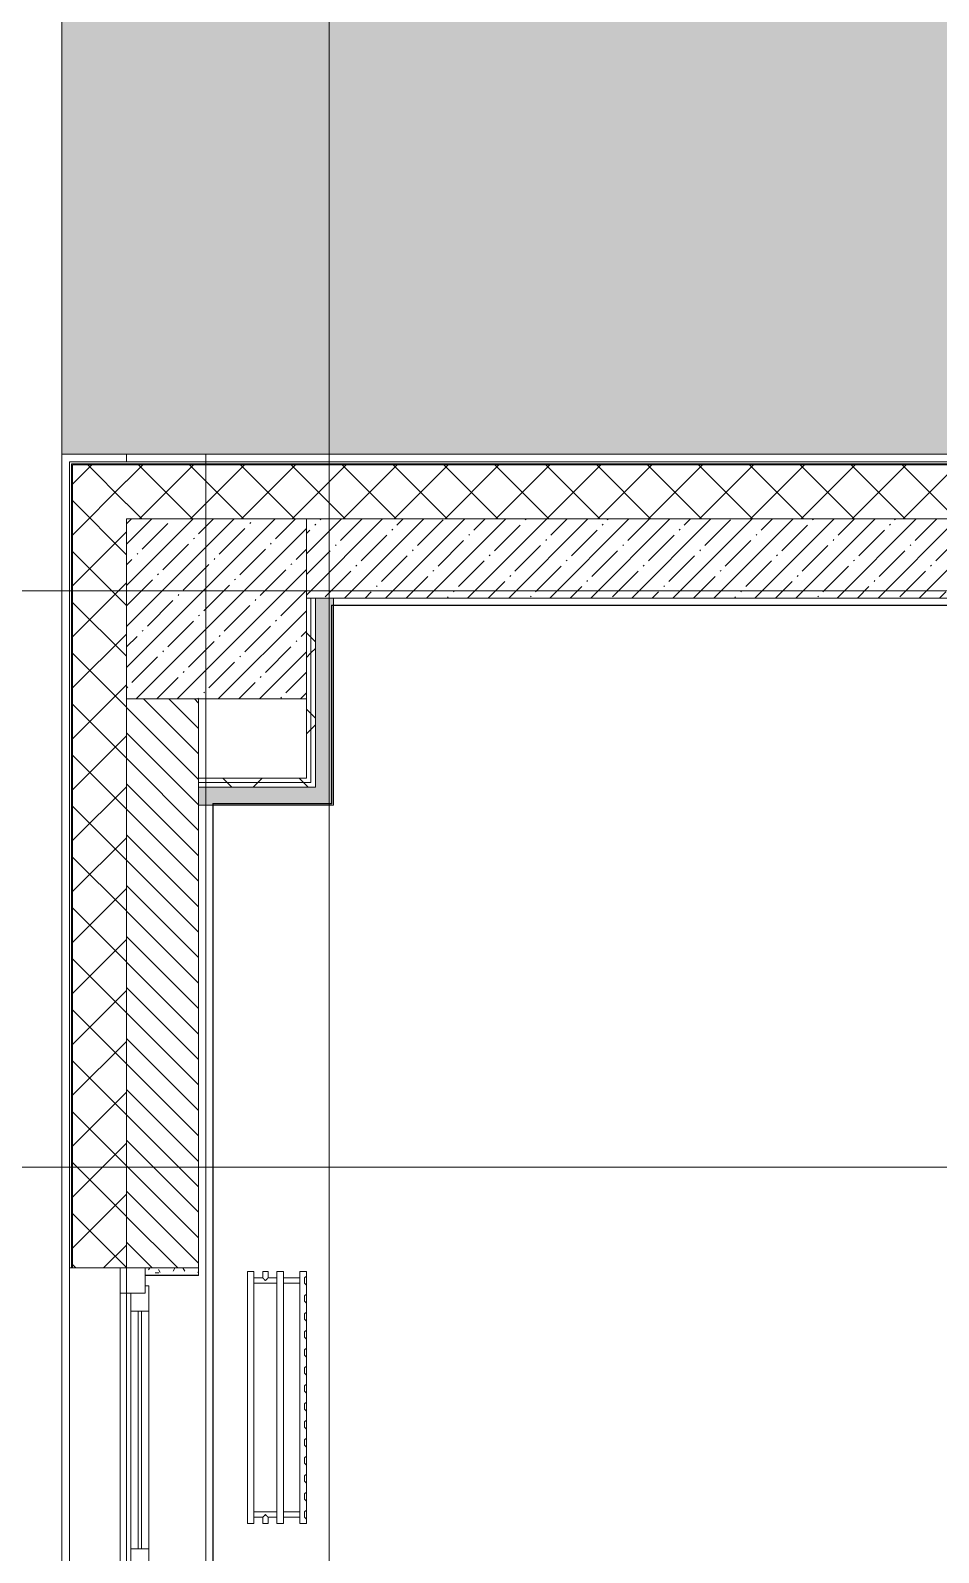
# Model space of a CAD drawing. Header units: millimetres. Extents: x -7229 to 193500, y -8553 to 29000.
# Drawn here: x 135396 to 137919, y 12330 to 16556 of the extents above; entities that cross this region are included whole.
import ezdxf

# ---------------------------------------------------------------- set-up
doc = ezdxf.new("R2010")
doc.units = ezdxf.units.MM
doc.linetypes.add('Осевая', pattern=[15875, 3175, -2381.25, 7937.5, -2381.25])
for name, color, linetype, lineweight in [('A-DETL-2', 7, 'Continuous', 9), ('A-GLAZ-2', 7, 'Continuous', 9), ('A-WALL-1', 7, 'Continuous', 9), ('A-WALL-4', 7, 'Continuous', 13), ('G-ANNO-TEXT', 7, 'Continuous', 9), ('I-WALL-5', 7, 'Continuous', 9), ('M-EQPM-2', 7, 'Continuous', 9), ('S-COLS-2', 7, 'Continuous', 9), ('Оси', 7, 'Continuous', 9), ('Оси-2', 7, 'Осевая', 9)]:
    doc.layers.add(name, color=color, linetype=linetype, lineweight=lineweight)
for name, color, linetype, lineweight, true_color in [('A-DETL-GENF-5', 7, 'Continuous', 9, 0xeeeeee), ('I-WALL-1', 7, 'Continuous', 5, 0xe7e7e7), ('I-WALL-7', 9, 'Continuous', 9, 0x808080)]:
    doc.layers.add(name, color=color, linetype=linetype, lineweight=lineweight, true_color=true_color)
pattern_1 = [(45, (135772.9, 0), (-70.7107, 70.7107), []), (135, (135772.9, 0), (-70.7107, -70.7107), [])]
pattern_2 = [(45, (135772.9, 0), (-106.066, 106.066), []), (135, (135772.9, 0), (-106.066, -106.066), [])]

# ---------------------------------------------------------------- blocks, each defined once
blk = doc.blocks.new('BSC_Колонна _Прямоугольная - 500х500-V148-План зашивки приборов отопления в осях 1-12')
at = {"layer": 'S-COLS-2'}
h = blk.add_hatch(dxfattribs=at)
h.set_pattern_fill('FP_148', color=256, style=0, pattern_type=2)
h.set_pattern_definition([(45, (-140, -14950), (-57.02463, 57.02463), []), (45, (-82.975, -14950), (-57.02463, 57.02463), [100.806, -20.161, 3.353, -16.808])])
h.paths.add_polyline_path([(-250, -250), (250, -250), (250, 250), (-250, 250), (-250, -116.4)])
for p, q in [((250, 250), (-250, 250)), ((-250, 250), (-250, -250)), ((250, -250), (250, 250)), ((-250, -250), (250, -250))]:
    blk.add_line(p, q, dxfattribs=at)
blk = doc.blocks.new('120_Окно_СКБ_1Ст - 120_Окно_СКБ_1Ст 900х2500_h_-20664874-План зашивки приборов отопления в осях 1-12')
at = {"layer": 'A-GLAZ-2'}
for p, q in [((-450, -127), (-450, -57)), ((-450, -57), (-380, -57)), ((450, -57), (-450, -57)), ((-380, -57), (-380, -127)), ((380, -127), (380, -57)), ((380, -57), (450, -57)), ((450, -57), (450, -127)), ((380, -87), (-380, -87)), ((-380, -87), (-380, -127)), ((-330, -137), (-330, -87)), ((-330, -107), (330, -107)), ((330, -117), (-330, -117)), ((330, -137), (330, -87)), ((380, -127), (380, -87)), ((-380, -127), (-450, -127)), ((-430, -127), (-400, -127)), ((-380, -127), (-400, -127)), ((-400, -127), (-400, -137)), ((-400, -137), (400, -137)), ((400, -137), (-400, -137)), ((450, -127), (380, -127)), ((400, -127), (380, -127)), ((400, -127), (430, -127)), ((400, -137), (400, -127))]:
    blk.add_line(p, q, dxfattribs=at)
blk = doc.blocks.new('radiator_prado_classic_z_tip_30_po exemplyaru - Classic Z Тип 30-500-V207-План зашивки приборов отопления в осях 1-12')
at = {"layer": 'M-EQPM-2'}
for p, q in [((0, 228), (0, 210)), ((700, 228), (0, 228)), ((0, 210), (0, 228)), ((0, 228), (12.5, 228)), ((12.5, 228), (37.5, 228)), ((37.5, 228), (12.5, 228)), ((12.5, 228), (37.5, 228)), ((12.5, 228), (17.5, 223)), ((12.5, 228), (17.5, 223)), ((32.5, 223), (17.5, 223)), ((17.5, 223), (32.5, 223)), ((32.5, 223), (37.5, 228)), ((37.5, 228), (32.5, 223)), ((37.5, 228), (62.5, 228)), ((62.5, 228), (87.5, 228)), ((87.5, 228), (62.5, 228)), ((62.5, 228), (87.5, 228)), ((62.5, 228), (67.5, 223)), ((62.5, 228), (67.5, 223)), ((82.5, 223), (67.5, 223)), ((67.5, 223), (82.5, 223)), ((82.5, 223), (87.5, 228)), ((87.5, 228), (82.5, 223)), ((87.5, 228), (112.5, 228)), ((112.5, 228), (137.5, 228)), ((137.5, 228), (112.5, 228)), ((112.5, 228), (137.5, 228)), ((112.5, 228), (117.5, 223)), ((112.5, 228), (117.5, 223)), ((132.5, 223), (117.5, 223)), ((117.5, 223), (132.5, 223)), ((132.5, 223), (137.5, 228)), ((137.5, 228), (132.5, 223)), ((137.5, 228), (162.5, 228)), ((162.5, 228), (187.5, 228)), ((187.5, 228), (162.5, 228)), ((162.5, 228), (187.5, 228)), ((162.5, 228), (167.5, 223)), ((162.5, 228), (167.5, 223)), ((182.5, 223), (167.5, 223)), ((167.5, 223), (182.5, 223)), ((182.5, 223), (187.5, 228)), ((187.5, 228), (182.5, 223)), ((187.5, 228), (212.5, 228)), ((212.5, 228), (237.5, 228)), ((237.5, 228), (212.5, 228)), ((212.5, 228), (237.5, 228)), ((212.5, 228), (217.5, 223)), ((212.5, 228), (217.5, 223)), ((232.5, 223), (217.5, 223)), ((217.5, 223), (232.5, 223)), ((232.5, 223), (237.5, 228)), ((237.5, 228), (232.5, 223)), ((237.5, 228), (262.5, 228)), ((262.5, 228), (287.5, 228)), ((287.5, 228), (262.5, 228)), ((262.5, 228), (287.5, 228)), ((262.5, 228), (267.5, 223)), ((262.5, 228), (267.5, 223)), ((282.5, 223), (267.5, 223)), ((267.5, 223), (282.5, 223)), ((282.5, 223), (287.5, 228)), ((287.5, 228), (282.5, 223)), ((287.5, 228), (312.5, 228)), ((312.5, 228), (337.5, 228)), ((337.5, 228), (312.5, 228)), ((312.5, 228), (337.5, 228)), ((312.5, 228), (317.5, 223)), ((312.5, 228), (317.5, 223)), ((332.5, 223), (317.5, 223)), ((317.5, 223), (332.5, 223)), ((332.5, 223), (337.5, 228)), ((337.5, 228), (332.5, 223)), ((337.5, 228), (362.5, 228)), ((362.5, 228), (387.5, 228)), ((387.5, 228), (362.5, 228)), ((362.5, 228), (387.5, 228)), ((362.5, 228), (367.5, 223)), ((362.5, 228), (367.5, 223)), ((382.5, 223), (367.5, 223)), ((367.5, 223), (382.5, 223)), ((382.5, 223), (387.5, 228)), ((387.5, 228), (382.5, 223)), ((387.5, 228), (412.5, 228)), ((412.5, 228), (437.5, 228)), ((437.5, 228), (412.5, 228)), ((412.5, 228), (437.5, 228)), ((412.5, 228), (417.5, 223)), ((412.5, 228), (417.5, 223)), ((432.5, 223), (417.5, 223)), ((417.5, 223), (432.5, 223)), ((432.5, 223), (437.5, 228)), ((437.5, 228), (432.5, 223)), ((437.5, 228), (462.5, 228)), ((462.5, 228), (487.5, 228)), ((487.5, 228), (462.5, 228)), ((462.5, 228), (487.5, 228)), ((462.5, 228), (467.5, 223)), ((462.5, 228), (467.5, 223)), ((482.5, 223), (467.5, 223)), ((467.5, 223), (482.5, 223)), ((482.5, 223), (487.5, 228)), ((487.5, 228), (482.5, 223)), ((487.5, 228), (512.5, 228)), ((512.5, 228), (537.5, 228)), ((537.5, 228), (512.5, 228)), ((512.5, 228), (537.5, 228)), ((512.5, 228), (517.5, 223)), ((512.5, 228), (517.5, 223)), ((532.5, 223), (517.5, 223)), ((517.5, 223), (532.5, 223)), ((532.5, 223), (537.5, 228)), ((537.5, 228), (532.5, 223)), ((537.5, 228), (562.5, 228)), ((562.5, 228), (587.5, 228)), ((587.5, 228), (562.5, 228)), ((562.5, 228), (587.5, 228)), ((562.5, 228), (567.5, 223)), ((562.5, 228), (567.5, 223)), ((582.5, 223), (567.5, 223)), ((567.5, 223), (582.5, 223)), ((582.5, 223), (587.5, 228)), ((587.5, 228), (582.5, 223)), ((587.5, 228), (612.5, 228)), ((612.5, 228), (637.5, 228)), ((637.5, 228), (612.5, 228)), ((612.5, 228), (637.5, 228)), ((612.5, 228), (617.5, 223)), ((617.5, 223), (612.5, 228)), ((632.5, 223), (617.5, 223)), ((617.5, 223), (632.5, 223)), ((632.5, 223), (637.5, 228)), ((637.5, 228), (632.5, 223)), ((637.5, 228), (661.4, 228)), ((662.5, 228), (687.5, 228)), ((687.5, 228), (662.5, 228)), ((662.5, 228), (687.5, 228)), ((662.5, 228), (667.5, 223)), ((662.5, 228), (667.5, 223)), ((682.5, 223), (667.5, 223)), ((667.5, 223), (682.5, 223)), ((682.5, 223), (687.5, 228)), ((687.5, 228), (682.5, 223)), ((687.5, 228), (700, 228)), ((700, 210), (700, 228)), ((700, 228), (700, 210)), ((0, 210), (700, 210)), ((17.5, 210), (0, 210)), ((17.5, 210), (17.5, 164)), ((17.5, 210), (17.5, 164)), ((28.7, 210), (17.5, 210)), ((17.5, 210), (18.5, 210)), ((18.5, 210), (17.5, 210)), ((17.5, 210), (32.5, 210)), ((18.5, 210), (19.7, 210)), ((25, 210), (18.5, 210)), ((31.5, 210), (18.5, 210)), ((19.7, 210), (25, 210)), ((25, 210), (26.9, 210)), ((30.3, 210), (25, 210)), ((26.9, 210), (32.5, 210)), ((31.5, 210), (28.7, 210)), ((31.5, 210), (30.3, 210)), ((32.2, 210), (31.5, 210)), ((32.5, 210), (31.5, 210)), ((32.5, 210), (32.2, 210)), ((32.5, 164), (32.5, 210)), ((32.5, 164), (32.5, 210)), ((667.5, 210), (32.5, 210)), ((667.5, 210), (667.5, 164)), ((667.5, 210), (667.5, 164)), ((682.5, 210), (667.5, 210)), ((667.5, 210), (682.5, 210)), ((682.5, 210), (667.5, 210)), ((667.5, 210), (669.7, 210)), ((681.5, 210), (668.5, 210)), ((669.7, 210), (671.2, 210)), ((671.2, 210), (673.1, 210)), ((673.1, 210), (675, 210)), ((675, 210), (676.9, 210)), ((676.9, 210), (682.5, 210)), ((682.5, 164), (682.5, 210)), ((682.5, 164), (682.5, 210)), ((700, 210), (682.5, 210)), ((700, 164), (0, 164)), ((0, 164), (0, 146)), ((0, 146), (0, 164)), ((0, 164), (17.5, 164)), ((0, 146), (700, 146)), ((17.5, 146), (0, 146)), ((32.5, 164), (17.5, 164)), ((17.5, 164), (32.2, 164)), ((17.8, 164), (17.5, 164)), ((17.5, 164), (32.5, 164)), ((17.5, 146), (17.5, 121.5)), ((17.5, 146), (17.5, 121.5)), ((17.5, 146), (32.5, 146)), ((17.8, 146), (17.5, 146)), ((17.5, 146), (23.1, 146)), ((32.5, 146), (17.5, 146)), ((32.5, 164), (17.8, 164)), ((18.5, 146), (17.8, 146)), ((18.5, 164), (31.5, 164)), ((19.7, 146), (18.5, 146)), ((31.5, 146), (18.5, 146)), ((21.2, 146), (19.7, 146)), ((32.5, 146), (21.2, 146)), ((23.1, 146), (25, 146)), ((25, 146), (30.3, 146)), ((30.3, 146), (31.5, 146)), ((31.5, 146), (32.2, 146)), ((32.2, 164), (32.5, 164)), ((32.2, 146), (32.5, 146)), ((32.5, 164), (667.5, 164)), ((32.5, 82), (32.5, 146)), ((32.5, 82), (32.5, 146)), ((667.5, 146), (32.5, 146)), ((678.7, 164), (667.5, 164)), ((667.5, 164), (682.5, 164)), ((682.5, 164), (667.5, 164)), ((667.5, 164), (682.5, 164)), ((667.5, 146), (667.5, 82)), ((667.5, 146), (667.5, 82)), ((667.5, 146), (669.7, 146)), ((682.5, 146), (667.5, 146)), ((667.5, 146), (675, 146)), ((675, 146), (667.5, 146)), ((668.5, 164), (681.5, 164)), ((681.5, 146), (668.5, 146)), ((669.7, 146), (678.7, 146)), ((675, 146), (682.5, 146)), ((682.5, 146), (675, 146)), ((682.5, 164), (678.7, 164)), ((678.7, 146), (680.3, 146)), ((680.3, 146), (682.5, 146)), ((682.5, 164), (700, 164)), ((682.5, 121.5), (682.5, 146)), ((682.5, 121.5), (682.5, 146)), ((700, 146), (682.5, 146)), ((700, 146), (700, 164)), ((700, 164), (700, 146)), ((17.5, 121.5), (0, 121.5)), ((17.5, 121.5), (0, 121.5)), ((0, 121.5), (0, 121.2)), ((0, 106.5), (0, 121.5)), ((0, 121.2), (0, 106.8)), ((0, 121.2), (0, 120.5)), ((0, 120.5), (0, 121.2)), ((0, 121.2), (0, 121.2)), ((0, 120.5), (0, 119.3)), ((0, 119.3), (0, 120.5)), ((0, 119.3), (0, 117.8)), ((0, 117.8), (0, 119.3)), ((0, 117.8), (0, 115.9)), ((0, 115.9), (0, 117.8)), ((0, 115.9), (0, 114)), ((0, 114), (0, 115.9)), ((0, 114), (0, 112.1)), ((0, 112.1), (0, 114)), ((0, 112.1), (0, 110.2)), ((0, 110.2), (0, 112.1)), ((0, 110.2), (0, 108.7)), ((0, 108.7), (0, 110.2)), ((0, 108.7), (0, 106.8)), ((0, 106.8), (0, 108.7)), ((0, 106.8), (0, 106.5)), ((0, 106.8), (0, 106.8)), ((0, 106.5), (17.5, 106.5)), ((0, 106.5), (17.5, 106.5)), ((17.5, 106.5), (17.5, 82)), ((17.5, 106.5), (17.5, 82)), ((700, 121.5), (682.5, 121.5)), ((700, 121.5), (682.5, 121.5)), ((682.5, 82), (682.5, 106.5)), ((682.5, 106.5), (700, 106.5)), ((682.5, 82), (682.5, 106.5)), ((682.5, 106.5), (700, 106.5)), ((700, 121.5), (700, 106.5)), ((700, 121.2), (700, 121.5)), ((700, 121.5), (700, 121.2)), ((700, 121.2), (700, 121.5)), ((700, 106.8), (700, 121.2)), ((700, 121.2), (700, 106.8)), ((700, 119.3), (700, 121.2)), ((700, 106.8), (700, 119.3)), ((700, 106.5), (700, 106.8)), ((700, 106.8), (700, 106.5)), ((700, 106.5), (700, 106.8)), ((700, 82), (0, 82)), ((0, 82), (0, 64)), ((0, 64), (0, 82)), ((0, 82), (17.5, 82)), ((700, 64), (0, 64)), ((0, 64), (700, 64)), ((21.2, 82), (17.5, 82)), ((17.5, 82), (17.8, 82)), ((17.8, 82), (17.5, 82)), ((17.5, 82), (32.5, 82)), ((17.8, 82), (18.5, 82)), ((32.5, 82), (17.8, 82)), ((18.5, 82), (19.7, 82)), ((18.5, 82), (31.5, 82)), ((19.7, 82), (21.2, 82)), ((25, 82), (21.2, 82)), ((21.2, 82), (23.1, 82)), ((23.1, 82), (25, 82)), ((26.9, 82), (25, 82)), ((25, 82), (26.9, 82)), ((28.7, 82), (26.9, 82)), ((26.9, 82), (28.7, 82)), ((32.5, 82), (28.7, 82)), ((28.7, 82), (30.3, 82)), ((30.3, 82), (31.5, 82)), ((31.5, 82), (32.2, 82)), ((32.2, 82), (32.5, 82)), ((32.5, 82), (667.5, 82)), ((669.7, 82), (667.5, 82)), ((667.5, 82), (682.5, 82)), ((682.5, 82), (667.5, 82)), ((667.5, 82), (668.5, 82)), ((668.5, 82), (673.1, 82)), ((668.5, 82), (681.5, 82)), ((678.7, 82), (669.7, 82)), ((673.1, 82), (682.5, 82)), ((682.2, 82), (678.7, 82)), ((682.5, 82), (682.2, 82)), ((682.5, 82), (700, 82)), ((700, 64), (700, 82)), ((700, 82), (700, 64))]:
    blk.add_line(p, q, dxfattribs=at)
for points, knots in [([(17.8, 121.2), (17.7, 121.3), (17.7, 121.3), (17.5, 121.5), (17.5, 121.5), (17.5, 121.5)], [0.8571429, 0.8571429, 0.8571429, 0.8571429, 0.8928571, 0.9285714, 1, 1, 1, 1]), ([(17.5, 121.5), (17.5, 121.5), (17.5, 121.5), (17.7, 121.3), (17.7, 121.3), (17.8, 121.2)], [0, 0, 0, 0, 0.0714286, 0.1071429, 0.1428571, 0.1428571, 0.1428571, 0.1428571]), ([(17.5, 121.5), (17.5, 121.5), (17.5, 121.5), (17.7, 121.3), (17.7, 121.3), (17.8, 121.2)], [0, 0, 0, 0, 0.0714286, 0.1071429, 0.1428571, 0.1428571, 0.1428571, 0.1428571]), ([(25, 114), (24.5, 114.5), (23.6, 115.4), (22.4, 116.6), (21.6, 117.4), (21.1, 117.9), (20.8, 118.2), (20.5, 118.5), (20.2, 118.8), (19.8, 119.1), (19.6, 119.4), (19.3, 119.7), (19, 120), (18.7, 120.3), (18.5, 120.5), (18.3, 120.7), (18.1, 120.9), (17.9, 121.1), (17.8, 121.2), (17.7, 121.3), (17.5, 121.5), (17.5, 121.5), (17.5, 121.5)], [0, 0, 0, 0, 0.142857, 0.285714, 0.357143, 0.392857, 0.428571, 0.464286, 0.5, 0.535714, 0.571429, 0.607143, 0.642857, 0.678571, 0.714286, 0.75, 0.785714, 0.821429, 0.857143, 0.892857, 0.928571, 1, 1, 1, 1]), ([(17.5, 106.5), (17.5, 106.5), (17.5, 106.5), (17.7, 106.7), (17.8, 106.8), (17.9, 106.9), (18.1, 107.1), (18.3, 107.3), (18.5, 107.5), (18.7, 107.7), (19, 108), (19.3, 108.3), (19.6, 108.6), (19.8, 108.9), (20.3, 109.3), (20.7, 109.7), (21.1, 110.1), (21.6, 110.6), (22.4, 111.4), (23.6, 112.6), (24.5, 113.5), (25, 114)], [0, 0, 0, 0, 0.071429, 0.107143, 0.142857, 0.178571, 0.214286, 0.25, 0.285714, 0.321429, 0.357143, 0.392857, 0.428571, 0.464286, 0.5, 0.571429, 0.607143, 0.642857, 0.714286, 0.857143, 1, 1, 1, 1]), ([(17.5, 106.5), (17.5, 106.5), (17.5, 106.5), (17.7, 106.7), (17.7, 106.7), (17.8, 106.8)], [0, 0, 0, 0, 0.0714286, 0.1071429, 0.1428571, 0.1428571, 0.1428571, 0.1428571]), ([(17.8, 106.8), (17.7, 106.7), (17.7, 106.7), (17.5, 106.5), (17.5, 106.5), (17.5, 106.5)], [0.8571429, 0.8571429, 0.8571429, 0.8571429, 0.8928571, 0.9285714, 1, 1, 1, 1]), ([(17.8, 106.8), (17.7, 106.7), (17.7, 106.7), (17.5, 106.5), (17.5, 106.5), (17.5, 106.5)], [0.8571429, 0.8571429, 0.8571429, 0.8571429, 0.8928571, 0.9285714, 1, 1, 1, 1]), ([(17.8, 121.2), (17.8, 121.2), (17.9, 121.1), (18.1, 120.9), (18.3, 120.7), (18.5, 120.5), (18.7, 120.3), (19, 120), (19.3, 119.7), (19.6, 119.4), (19.8, 119.1), (20.3, 118.7), (20.7, 118.3), (21.1, 117.9), (21.6, 117.4), (21.9, 117.1), (22.1, 116.9)], [0.1428571, 0.1428571, 0.1428571, 0.1428571, 0.1785714, 0.2142857, 0.25, 0.2857143, 0.3214286, 0.3571429, 0.3928571, 0.4285714, 0.4642857, 0.5, 0.5714286, 0.6071429, 0.6428571, 0.7142857, 0.7142857, 0.7142857, 0.7142857]), ([(22.1, 111.1), (21.9, 110.9), (21.6, 110.6), (21.1, 110.1), (20.8, 109.8), (20.5, 109.5), (20.2, 109.2), (19.8, 108.9), (19.6, 108.6), (19.3, 108.3), (19, 108), (18.7, 107.7), (18.5, 107.5), (18.3, 107.3), (18.1, 107.1), (17.9, 106.9), (17.8, 106.8), (17.8, 106.8)], [0.2857143, 0.2857143, 0.2857143, 0.2857143, 0.3571429, 0.3928571, 0.4285714, 0.4642857, 0.5, 0.5357143, 0.5714286, 0.6071429, 0.6428571, 0.6785714, 0.7142857, 0.75, 0.7857143, 0.8214286, 0.8571429, 0.8571429, 0.8571429, 0.8571429]), ([(17.8, 106.8), (17.8, 106.8), (17.9, 106.9), (18.1, 107.1), (18.3, 107.3), (18.5, 107.5), (18.7, 107.7), (19, 108), (19.3, 108.3), (19.6, 108.6), (19.9, 108.8), (20.3, 109.3), (20.6, 109.6), (20.8, 109.8)], [0.1428571, 0.1428571, 0.1428571, 0.1428571, 0.1785714, 0.2142857, 0.25, 0.2857143, 0.3214286, 0.3571429, 0.3928571, 0.4285714, 0.4642857, 0.5, 0.5714286, 0.5714286, 0.5714286, 0.5714286]), ([(19.6, 119.4), (19.7, 119.3), (19.9, 119.2), (20.3, 118.7), (20.6, 118.4), (20.8, 118.2)], [0.4285714, 0.4285714, 0.4285714, 0.4285714, 0.4642857, 0.5, 0.5714286, 0.5714286, 0.5714286, 0.5714286]), ([(22.1, 116.9), (21.9, 117.1), (21.6, 117.4), (21.1, 117.9), (20.9, 118.1), (20.8, 118.2)], [0.2857143, 0.2857143, 0.2857143, 0.2857143, 0.3571429, 0.3928571, 0.4285714, 0.4285714, 0.4285714, 0.4285714]), ([(20.8, 118.2), (20.9, 118.1), (21.1, 117.9), (21.6, 117.4), (21.9, 117.1), (22.1, 116.9)], [0.5714286, 0.5714286, 0.5714286, 0.5714286, 0.6071429, 0.6428571, 0.7142857, 0.7142857, 0.7142857, 0.7142857]), ([(20.8, 109.8), (20.9, 109.9), (21.1, 110.1), (21.6, 110.6), (21.9, 110.9), (22.1, 111.1)], [0.5714286, 0.5714286, 0.5714286, 0.5714286, 0.6071429, 0.6428571, 0.7142857, 0.7142857, 0.7142857, 0.7142857]), ([(22.1, 111.1), (21.9, 110.9), (21.6, 110.6), (21.1, 110.1), (20.9, 109.9), (20.8, 109.8)], [0.2857143, 0.2857143, 0.2857143, 0.2857143, 0.3571429, 0.3928571, 0.4285714, 0.4285714, 0.4285714, 0.4285714]), ([(675, 114), (675.5, 114.5), (676.4, 115.4), (677.6, 116.6), (678.4, 117.4), (678.9, 117.9), (679.2, 118.2), (679.5, 118.5), (679.8, 118.8), (680.1, 119.2), (680.4, 119.4), (680.7, 119.7), (681, 120), (681.3, 120.3), (681.5, 120.5), (681.7, 120.7), (681.9, 120.9), (682.1, 121.1), (682.2, 121.2), (682.3, 121.3), (682.5, 121.5), (682.5, 121.5), (682.5, 121.5)], [0, 0, 0, 0, 0.142857, 0.285714, 0.357143, 0.392857, 0.428571, 0.464286, 0.5, 0.535714, 0.571429, 0.607143, 0.642857, 0.678571, 0.714286, 0.75, 0.785714, 0.821429, 0.857143, 0.892857, 0.928571, 1, 1, 1, 1]), ([(682.5, 106.5), (682.5, 106.5), (682.5, 106.5), (682.3, 106.7), (682.2, 106.8), (682.1, 106.9), (681.9, 107.1), (681.7, 107.3), (681.5, 107.5), (681.3, 107.7), (681, 108), (680.7, 108.3), (680.4, 108.6), (680.1, 108.8), (679.7, 109.3), (679.3, 109.7), (678.9, 110.1), (678.4, 110.6), (677.6, 111.4), (676.4, 112.6), (675.5, 113.5), (675, 114)], [0, 0, 0, 0, 0.071429, 0.107143, 0.142857, 0.178571, 0.214286, 0.25, 0.285714, 0.321429, 0.357143, 0.392857, 0.428571, 0.464286, 0.5, 0.571429, 0.607143, 0.642857, 0.714286, 0.857143, 1, 1, 1, 1]), ([(682.2, 121.2), (682.2, 121.2), (682.1, 121.1), (681.9, 120.9), (681.7, 120.7), (681.5, 120.5), (681.3, 120.3), (681, 120), (680.7, 119.7), (680.4, 119.4), (680.1, 119.2), (679.7, 118.7), (679.3, 118.3), (678.9, 117.9), (678.4, 117.4), (677.6, 116.6), (676.9, 115.9), (676.4, 115.4)], [0.1428571, 0.1428571, 0.1428571, 0.1428571, 0.1785714, 0.2142857, 0.25, 0.2857143, 0.3214286, 0.3571429, 0.3928571, 0.4285714, 0.4642857, 0.5, 0.5714286, 0.6071429, 0.6428571, 0.7142857, 0.8571429, 0.8571429, 0.8571429, 0.8571429]), ([(677.9, 116.9), (678.1, 117.1), (678.4, 117.4), (678.9, 117.9), (679.2, 118.2), (679.5, 118.5), (679.8, 118.8), (680.1, 119.2), (680.4, 119.4), (680.7, 119.7), (681, 120), (681.3, 120.3), (681.5, 120.5), (681.7, 120.7), (681.9, 120.9), (682.1, 121.1), (682.2, 121.2), (682.2, 121.2)], [0.2857143, 0.2857143, 0.2857143, 0.2857143, 0.3571429, 0.3928571, 0.4285714, 0.4642857, 0.5, 0.5357143, 0.5714286, 0.6071429, 0.6428571, 0.6785714, 0.7142857, 0.75, 0.7857143, 0.8214286, 0.8571429, 0.8571429, 0.8571429, 0.8571429]), ([(679.2, 118.2), (679.1, 118.1), (678.9, 117.9), (678.4, 117.4), (678.1, 117.1), (677.9, 116.9)], [0.5714286, 0.5714286, 0.5714286, 0.5714286, 0.6071429, 0.6428571, 0.7142857, 0.7142857, 0.7142857, 0.7142857]), ([(677.9, 111.1), (678.1, 110.9), (678.4, 110.6), (678.9, 110.1), (679.1, 109.9), (679.2, 109.8)], [0.2857143, 0.2857143, 0.2857143, 0.2857143, 0.3571429, 0.3928571, 0.4285714, 0.4285714, 0.4285714, 0.4285714]), ([(677.9, 111.1), (678.1, 110.9), (678.4, 110.6), (678.9, 110.1), (679.2, 109.8), (679.5, 109.5), (679.8, 109.2), (680.1, 108.8), (680.4, 108.6), (680.7, 108.3), (681, 108), (681.3, 107.7), (681.5, 107.5), (681.7, 107.3), (681.9, 107.1), (682.1, 106.9), (682.2, 106.8), (682.2, 106.8)], [0.2857143, 0.2857143, 0.2857143, 0.2857143, 0.3571429, 0.3928571, 0.4285714, 0.4642857, 0.5, 0.5357143, 0.5714286, 0.6071429, 0.6428571, 0.6785714, 0.7142857, 0.75, 0.7857143, 0.8214286, 0.8571429, 0.8571429, 0.8571429, 0.8571429]), ([(682.2, 106.8), (682.2, 106.8), (682.1, 106.9), (681.9, 107.1), (681.7, 107.3), (681.5, 107.5), (681.3, 107.7), (681, 108), (680.7, 108.3), (680.4, 108.6), (680.1, 108.8), (679.7, 109.3), (679.3, 109.7), (678.9, 110.1), (678.4, 110.6), (678.1, 110.9), (677.9, 111.1)], [0.1428571, 0.1428571, 0.1428571, 0.1428571, 0.1785714, 0.2142857, 0.25, 0.2857143, 0.3214286, 0.3571429, 0.3928571, 0.4285714, 0.4642857, 0.5, 0.5714286, 0.6071429, 0.6428571, 0.7142857, 0.7142857, 0.7142857, 0.7142857]), ([(680.4, 119.4), (680.3, 119.3), (680.1, 119.2), (679.7, 118.7), (679.4, 118.4), (679.2, 118.2)], [0.4285714, 0.4285714, 0.4285714, 0.4285714, 0.4642857, 0.5, 0.5714286, 0.5714286, 0.5714286, 0.5714286]), ([(682.5, 121.5), (682.5, 121.5), (682.5, 121.5), (682.3, 121.3), (682.3, 121.3), (682.2, 121.2)], [0, 0, 0, 0, 0.0714286, 0.1071429, 0.1428571, 0.1428571, 0.1428571, 0.1428571]), ([(682.5, 121.5), (682.5, 121.5), (682.5, 121.5), (682.3, 121.3), (682.3, 121.3), (682.2, 121.2)], [0, 0, 0, 0, 0.0714286, 0.1071429, 0.1428571, 0.1428571, 0.1428571, 0.1428571]), ([(682.2, 121.2), (682.3, 121.3), (682.3, 121.3), (682.5, 121.5), (682.5, 121.5), (682.5, 121.5)], [0.8571429, 0.8571429, 0.8571429, 0.8571429, 0.8928571, 0.9285714, 1, 1, 1, 1]), ([(682.2, 106.8), (682.3, 106.7), (682.3, 106.7), (682.5, 106.5), (682.5, 106.5), (682.5, 106.5)], [0.8571429, 0.8571429, 0.8571429, 0.8571429, 0.8928571, 0.9285714, 1, 1, 1, 1]), ([(682.2, 106.8), (682.3, 106.7), (682.3, 106.7), (682.5, 106.5), (682.5, 106.5), (682.5, 106.5)], [0.8571429, 0.8571429, 0.8571429, 0.8571429, 0.8928571, 0.9285714, 1, 1, 1, 1]), ([(682.5, 106.5), (682.5, 106.5), (682.5, 106.5), (682.3, 106.7), (682.3, 106.7), (682.2, 106.8)], [0, 0, 0, 0, 0.0714286, 0.1071429, 0.1428571, 0.1428571, 0.1428571, 0.1428571])]:
    blk.add_open_spline(points, degree=3, knots=knots, dxfattribs=at)
for points in [[(20.8, 118.2), (20.7, 118.3), (20.5, 118.5), (20.2, 118.8), (19.9, 119.2), (19.6, 119.4), (19.3, 119.7), (19, 120), (18.7, 120.3), (18.5, 120.5), (18.3, 120.7), (18.1, 120.9), (17.9, 121.1), (17.8, 121.2), (17.8, 121.2)], [(17.8, 121.2), (17.8, 121.2), (17.9, 121.1), (18.1, 120.9), (18.3, 120.7), (18.4, 120.6), (18.5, 120.5)], [(18.5, 107.5), (18.4, 107.4), (18.3, 107.3), (18.1, 107.1), (17.9, 106.9), (17.8, 106.8), (17.8, 106.8)], [(18.5, 120.5), (18.6, 120.4), (18.7, 120.3), (19, 120), (19.3, 119.7), (19.5, 119.5), (19.6, 119.4)], [(19.6, 108.6), (19.5, 108.5), (19.3, 108.3), (19, 108), (18.7, 107.7), (18.6, 107.6), (18.5, 107.5)], [(20.8, 109.8), (20.7, 109.7), (20.5, 109.5), (20.2, 109.2), (19.9, 108.8), (19.7, 108.7), (19.6, 108.6)], [(23.6, 115.4), (23.1, 115.9), (22.6, 116.4), (22.1, 116.9)], [(22.1, 116.9), (22.6, 116.4), (23.1, 115.9), (23.6, 115.4)], [(22.1, 116.9), (22.6, 116.4), (23.1, 115.9), (23.6, 115.4)], [(25, 114), (24.5, 113.5), (23.6, 112.6), (22.6, 111.6), (22.1, 111.1)], [(22.1, 111.1), (22.6, 111.6), (23.1, 112.1), (23.6, 112.6)], [(23.6, 112.6), (23.1, 112.1), (22.6, 111.6), (22.1, 111.1)], [(25, 114), (24.5, 114.5), (24, 115), (23.6, 115.4)], [(23.6, 115.4), (24, 115), (24.5, 114.5), (25, 114)], [(23.6, 115.4), (24, 115), (24.5, 114.5), (25, 114)], [(23.6, 112.6), (24, 113), (24.5, 113.5), (25, 114)], [(25, 114), (24.5, 113.5), (24, 113), (23.6, 112.6)], [(676.4, 115.4), (676, 115), (675.5, 114.5), (675, 114)], [(676.4, 115.4), (676, 115), (675.5, 114.5), (675, 114)], [(675, 114), (675.5, 114.5), (676, 115), (676.4, 115.4)], [(675, 114), (675.5, 113.5), (676.4, 112.6), (677.4, 111.6), (677.9, 111.1)], [(675, 114), (675.5, 113.5), (676.4, 112.6), (677.4, 111.6), (677.9, 111.1)], [(677.9, 111.1), (677.4, 111.6), (676.4, 112.6), (675.5, 113.5), (675, 114)], [(677.9, 116.9), (677.4, 116.4), (676.9, 115.9), (676.4, 115.4)], [(676.4, 115.4), (676.9, 115.9), (677.4, 116.4), (677.9, 116.9)], [(679.2, 109.8), (679.3, 109.7), (679.5, 109.5), (679.8, 109.2), (680.1, 108.8), (680.4, 108.6), (680.7, 108.3), (681, 108), (681.3, 107.7), (681.5, 107.5), (681.7, 107.3), (681.9, 107.1), (682.1, 106.9), (682.2, 106.8), (682.2, 106.8)], [(681.5, 120.5), (681.4, 120.4), (681.3, 120.3), (681, 120), (680.7, 119.7), (680.5, 119.5), (680.4, 119.4)], [(682.2, 121.2), (682.2, 121.2), (682.1, 121.1), (681.9, 120.9), (681.7, 120.7), (681.6, 120.6), (681.5, 120.5)]]:
    blk.add_open_spline(points, degree=3, dxfattribs=at)

msp = doc.modelspace()

# ---------------------------------------------------------------- hatches: boundary and pattern name
at = {"layer": 'A-DETL-GENF-5'}
msp.add_hatch(color=256, dxfattribs=at).paths.add_polyline_path([(135482.9, 15380), (139522, 15380), (139522, 16073.1), (139070, 16073.1), (139070, 16118.1), (139522, 16118.1), (139522, 17618.1), (138624, 17618.1), (138624, 17663.1), (139522, 17663.1), (139522, 19082.1), (138644, 19082.1), (138644, 19127.1), (139522, 19127.1), (139522, 20627.1), (139090, 20627.1), (139090, 20672.1), (139522, 20672.1), (139522, 27252), (135482.9, 27252), (135482.9, 15893.6)])
at = {"layer": 'A-WALL-1'}
h = msp.add_hatch(dxfattribs=at)
h.set_pattern_fill('FP_119', color=256, style=0, pattern_type=2)
h.set_pattern_definition(pattern_1)
h.paths.add_polyline_path([(135512.9, -100), (135662.9, -100), (135662.9, 3670), (135512.9, 3670), (135512.9, -6.2)])
h.paths.add_polyline_path([(135512.9, 5220), (135662.9, 5220), (135662.9, 5620), (135512.9, 5620), (135512.9, 5520)])
h.paths.add_polyline_path([(135620.4, 7320), (135662.9, 7320), (135662.9, 8520), (135512.9, 8520), (135512.9, 7320)])
h.paths.add_polyline_path([(135573.5, 10820), (135662.9, 10820), (135662.9, 12220), (135512.9, 12220), (135512.9, 10820)])
h.paths.add_polyline_path([(135662.9, 13120), (135662.3, 15350), (135512.9, 15350), (135512.9, 13120), (135618.6, 13120)])
h = msp.add_hatch(dxfattribs=at)
h.set_pattern_fill('FP_119', color=256, style=0, pattern_type=2)
h.set_pattern_definition(pattern_1)
h.paths.add_polyline_path([(135662.9, 15200), (139832.9, 15200), (139832.9, 15350), (135662.9, 15350)])
h = msp.add_hatch(dxfattribs=at)
h.set_pattern_fill('FP_144', color=256, style=0, pattern_type=2)
h.set_pattern_definition([(135, (135772.895, 0), (-35.35534, -35.35534), [])])
h.paths.add_polyline_path([(135662.9, 7900), (135862.9, 7900), (135862.9, 8520), (135662.9, 8520), (135662.9, 8473.7)])
h.paths.add_polyline_path([(135662.9, 10820), (135862.9, 10820), (135862.9, 10900), (135662.9, 10900)])
h.paths.add_polyline_path([(135862.9, 11400), (135862.9, 12220), (135662.9, 12220), (135662.9, 11400), (135828.6, 11400)])
h.paths.add_polyline_path([(135662.9, 13120), (135862.9, 13120), (135862.9, 14700), (135662.9, 14700), (135662.9, 13243.6)])
at = {"layer": 'I-WALL-1'}
for points in [[(136232.3, 14405), (136237.9, 14405), (136237.9, 14980), (136187.9, 14980), (136187.9, 14405)], [(136155, 14405), (136187.9, 14405), (136187.9, 14455), (135862.9, 14455), (135862.9, 14405), (136091.4, 14405)]]:
    msp.add_hatch(color=256, dxfattribs=at).paths.add_polyline_path(points)
at = {"layer": 'I-WALL-5'}
h = msp.add_hatch(dxfattribs=at)
h.set_pattern_fill('FP_114', color=256, style=0, pattern_type=2)
h.set_pattern_definition([(45, (135772.895, 0), (-57.02463, 57.02463), []), (45, (135829.92, 0), (-57.02463, 57.02463), [100.806, -20.161, 3.353, -16.808])])
h.paths.add_polyline_path([(139832.2, 14980), (139832.9, 14980), (139832.9, 15200), (136162.9, 15200), (136162.9, 14980), (139831.9, 14980)])
h = msp.add_hatch(dxfattribs=at)
h.set_pattern_fill('FP_204', color=256, style=0, pattern_type=2)
h.set_pattern_definition(pattern_2)
h.paths.add_polyline_path([(136162.9, 14467.5), (136175.4, 14467.5), (136175.4, 14980), (136162.9, 14980), (136162.9, 14480)])
h = msp.add_hatch(dxfattribs=at)
h.set_pattern_fill('FP_204', color=256, style=0, pattern_type=2)
h.set_pattern_definition(pattern_2)
h.paths.add_polyline_path([(136175.4, 14455), (136187.9, 14455), (136187.9, 14980), (136175.4, 14980), (136175.4, 14467.5)])
h = msp.add_hatch(dxfattribs=at)
h.set_pattern_fill('FP_204', color=256, style=0, pattern_type=2)
h.set_pattern_definition(pattern_2)
h.paths.add_polyline_path([(136067.4, 14467.5), (136162.9, 14467.5), (136162.9, 14480), (135862.9, 14480), (135862.9, 14467.5), (135902.9, 14467.5)])
h = msp.add_hatch(dxfattribs=at)
h.set_pattern_fill('FP_204', color=256, style=0, pattern_type=2)
h.set_pattern_definition(pattern_2)
h.paths.add_polyline_path([(135882.9, 14455), (136175.4, 14455), (136175.4, 14467.5), (135862.9, 14467.5), (135862.9, 14455)])
at = {"layer": 'I-WALL-7'}
h = msp.add_hatch(dxfattribs=at)
h.set_pattern_fill('FP_203', color=256, style=0, pattern_type=2)
h.set_pattern_definition([(0, (135772.895, 0), (121.92, 30.48), [10.058, -81.382, 10.058, -81.382, -487.68]), (0, (135772.895, 0), (121.92, 30.48), [-182.88, 10.058, -172.822, 10.058, -81.382, -213.36]), (0, (135772.895, 0), (121.92, 30.48), [-457.2, 10.058, -50.902, 10.058, -142.342]), (120, (135818.615, 15.24), (-87.356454, 90.34582), [10.058, -81.382, 10.058, -81.382, -487.68]), (120, (135818.615, 15.24), (-87.356454, 90.34582), [-182.88, 10.058, -172.822, 10.058, -81.382, -213.36]), (120, (135818.615, 15.24), (-87.356454, 90.34582), [-457.2, 10.058, -50.902, 10.058, -142.342]), (240, (135833.855, 76.2), (-34.563546, -120.82582), [10.058, -81.382, 10.058, -81.382, -487.68]), (240, (135833.855, 76.2), (-34.563546, -120.82582), [-182.88, 10.058, -172.822, 10.058, -81.382, -213.36]), (240, (135833.855, 76.2), (-34.563546, -120.82582), [-457.2, 10.058, -50.902, 10.058, -142.342])])
h.paths.add_polyline_path([(135724.9, 13100), (135862.9, 13100), (135862.9, 13120), (135714.9, 13120), (135714.9, 13100)])

# ---------------------------------------------------------------- linework, layer by layer
at = {"layer": 'A-DETL-2'}
for p, q in [((135482.9, 27252), (135482.9, 15380)), ((135482.9, 15380), (139522, 15380))]:
    msp.add_line(p, q, dxfattribs=at)
at = {"layer": 'A-WALL-1'}
for p, q in [((135482.9, 7205), (135482.9, 15380)), ((135482.9, 15380), (139577.9, 15380)), ((135504.9, 15358), (135504.9, 7320)), ((139832.9, 15358), (135504.9, 15358)), ((135662.9, 15380), (135662.9, 15358)), ((135862.9, 13120), (135862.9, 14700)), ((135504.9, 13120), (135714.9, 13120)), ((135662.9, 13120), (135662.9, 12220))]:
    msp.add_line(p, q, dxfattribs=at)
at = {"layer": 'A-WALL-4'}
for p, q in [((135509.9, 15353), (135509.9, 13120)), ((139832.9, 15353), (135509.9, 15353)), ((135512.9, 15350), (135512.9, 13120)), ((139832.9, 15350), (135512.9, 15350)), ((136162.9, 15200), (139832.9, 15200)), ((136237.9, 14980), (136162.9, 14980)), ((136175.4, 14467.5), (136175.4, 14980)), ((136187.9, 14455), (136187.9, 14980)), ((135662.9, 13120), (135662.9, 14700)), ((135862.9, 14467.5), (136175.4, 14467.5)), ((135862.9, 14455), (136187.9, 14455))]:
    msp.add_line(p, q, dxfattribs=at)
at = {"layer": 'G-ANNO-TEXT'}
msp.add_line((136225.9, 10726.6), (136225.9, 28694.7), dxfattribs=at)
at = {"layer": 'I-WALL-5'}
for p, q in [((136237.9, 14980), (138902.9, 14980)), ((136237.9, 14405), (136237.9, 14980)), ((138882.9, 14960), (136232.9, 14960)), ((136232.9, 14960), (136232.9, 14410)), ((136233.9, 14959), (138881.9, 14959)), ((136233.9, 14409), (136233.9, 14959)), ((135882.9, 14700), (135882.9, 14480)), ((136162.9, 14700), (136162.9, 14480)), ((136162.9, 14480), (135862.9, 14480)), ((135862.9, 14405), (136237.9, 14405)), ((135882.9, 14405), (135882.9, 11600)), ((136232.9, 14410), (135902.9, 14410)), ((135902.9, 14410), (135902.9, 11620)), ((135903.9, 14409), (136233.9, 14409)), ((135903.9, 11621), (135903.9, 14409)), ((135862.9, 13120), (135714.9, 13120)), ((135714.9, 13120), (135714.9, 13099)), ((135862.9, 13099), (135862.9, 13120)), ((135714.9, 13100), (135862.9, 13100)), ((135714.9, 13099), (135862.9, 13099))]:
    msp.add_line(p, q, dxfattribs=at)
at = {"layer": 'Оси'}
msp.add_line((135882.9, 12880), (135882.9, 15380), dxfattribs=at)
at = {"layer": 'Оси-2'}
for p, q in [((135044.1, 15000), (171432.9, 15000)), ((135044.1, 13400), (171432.9, 13400)), ((135882.9, 593.7), (135882.9, 12880))]:
    msp.add_line(p, q, dxfattribs=at)

# ---------------------------------------------------------------- block references
at = {"layer": 'A-GLAZ-2', "rotation": 89.99999999999991}
msp.add_blockref('120_Окно_СКБ_1Ст - 120_Окно_СКБ_1Ст 900х2500_h_-20664874-План зашивки приборов отопления в осях 1-12', (135587.9, 12670), dxfattribs=at)
at = {"layer": 'M-EQPM-2', "rotation": 269.9999999999997}
msp.add_blockref('radiator_prado_classic_z_tip_30_po exemplyaru - Classic Z Тип 30-500-V207-План зашивки приборов отопления в осях 1-12', (135934.9, 13110), dxfattribs=at)
at = {"layer": 'S-COLS-2'}
msp.add_blockref('BSC_Колонна _Прямоугольная - 500х500-V148-План зашивки приборов отопления в осях 1-12', (135912.9, 14950), dxfattribs=at)

doc.saveas('drawing.dxf')
